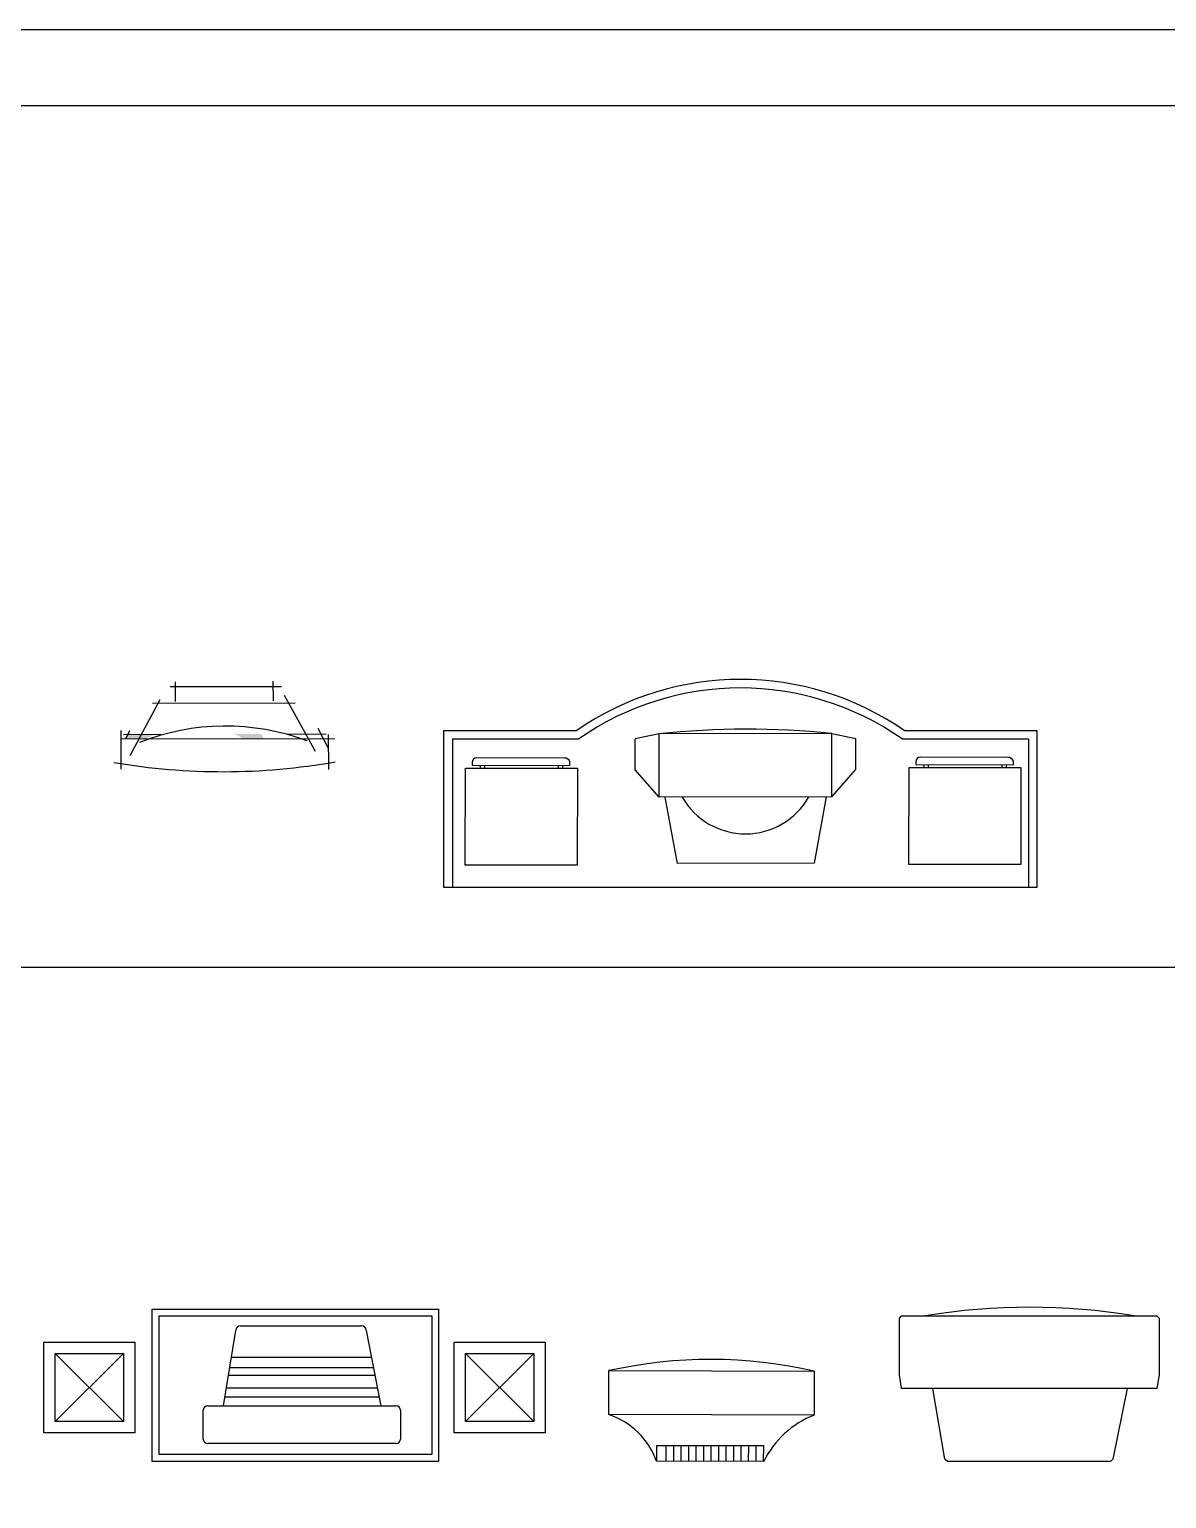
# Model space of a CAD drawing. Header units: inches. Extents: x 11.6 to 54.1, y 10.7 to 35.5.
# Drawn here: x 23.7 to 28.7, y 29.08 to 35.54 of the extents above; entities that cross this region are included whole.
import ezdxf

# ---------------------------------------------------------------- set-up
doc = ezdxf.new("R2010")
doc.units = ezdxf.units.IN
doc.header["$MEASUREMENT"] = 0
for name, color, linetype in [('02', 2, 'Continuous'), ('1', 1, 'Continuous'), ('8', 8, 'Continuous'), ('kadrbm', 4, 'Continuous')]:
    doc.layers.add(name, color=color, linetype=linetype)

# ---------------------------------------------------------------- blocks, each defined once
blk = doc.blocks.new('kadrbm')
at = {"layer": 'kadrbm', "color": 4}
blk.add_lwpolyline([(0, 0), (0, 24.7972), (21, 24.7972), (21, 0), (0, 0)], close=True, dxfattribs=at)
blk.add_lwpolyline([(20.6631, 0.3257), (20.6631, 24.4603), (0.3369, 24.4603), (0.3369, 0.3257), (20.6631, 0.3257)], dxfattribs=at)

msp = doc.modelspace()

# ---------------------------------------------------------------- hatches: boundary and pattern name
at = {"layer": '8'}
h = msp.add_hatch(color=256, dxfattribs=at)
h.paths.add_polyline_path([(24.1916, 32.4421), (24.1806, 32.4216), (24.1219, 32.4214), (24.132, 32.4418)])
edge = h.paths.add_edge_path()
edge.add_line((24.1806, 32.4216), (24.1916, 32.4421))
edge.add_line((24.1916, 32.4421), (24.2517, 32.4424))
edge.add_ellipse((24.4257, 32.0336), major_axis=(-0.3141, -0.3141), ratio=1, start_angle=248.05682, end_angle=254.13023)
edge.add_line((24.2095, 32.4217), (24.1806, 32.4216))
edge = h.paths.add_edge_path()
edge.add_line((24.5984, 32.4429), (24.6504, 32.4432))
edge.add_line((24.6504, 32.4432), (24.6615, 32.4231))
edge.add_line((24.6615, 32.4231), (24.6395, 32.423))
edge.add_ellipse((24.4257, 32.0336), major_axis=(-0.3141, 0.3141), ratio=1, start_angle=286.23632, end_angle=292.12104)
h.paths.add_polyline_path([(24.7188, 32.4435), (24.729, 32.4233), (24.6615, 32.4231), (24.6504, 32.4432)])

# ---------------------------------------------------------------- linework, layer by layer
at = {"layer": '02'}
for p, q in [((24.3174, 32.6516, 17.1428), (24.808, 32.6516, 17.1428)), ((24.3393, 32.673, 17.1428), (24.3402, 32.5864, 17.1428)), ((24.7699, 32.6756, 17.1428), (24.7708, 32.589, 17.1428)), ((24.1417, 32.3493, 17.1428), (24.2739, 32.595, 17.1428)), ((24.8187, 32.6147, 17.1428), (24.955, 32.3679, 17.1428)), ((24.8677, 32.5782, 17.1428), (24.2394, 32.578, 17.1428)), ((24.1002, 32.4587, 17.1428), (24.1011, 32.2882, 17.1428)), ((24.1219, 32.4214, 17.1428), (24.1406, 32.4593, 17.1428)), ((25.0131, 32.3818, 17.1428), (24.9693, 32.468, 17.1428)), ((25.5221, 31.7673), (25.5221, 32.4593)), ((25.5221, 32.4593), (26.107, 32.4593)), ((27.5476, 32.4593), (28.1316, 32.4593)), ((28.1316, 32.4593), (28.1316, 31.7673)), ((24.1004, 32.4213, 17.1428), (25.0415, 32.4235, 17.1428)), ((24.1117, 32.4417, 17.1428), (24.2771, 32.4425, 17.1428)), ((24.8309, 32.4427, 17.1428), (25.0039, 32.4437, 17.1428)), ((25.0128, 32.4416, 17.1428), (25.0136, 32.2864, 17.1428)), ((25.5596, 32.4218), (25.5596, 31.7673)), ((25.5596, 32.4218), (26.1161, 32.4218)), ((26.4689, 32.444), (26.3638, 32.4217)), ((26.364, 32.2856), (26.3638, 32.4217)), ((27.2292, 32.4451), (26.4689, 32.444)), ((26.4693, 32.1652), (26.4689, 32.444)), ((27.2296, 32.1663), (27.2292, 32.4451)), ((27.2292, 32.4451), (27.3344, 32.4232)), ((27.3346, 32.287), (27.3344, 32.4232)), ((27.5386, 32.4218), (28.0941, 32.4218)), ((28.0941, 32.4218), (28.0941, 31.7673)), ((26.0514, 32.3374), (25.6661, 32.338)), ((28.0036, 32.3404), (27.6182, 32.3411)), ((28.0285, 32.3078), (28.0285, 32.3231)), ((25.6162, 31.8666), (25.6169, 32.2933)), ((25.6169, 32.2933), (26.1094, 32.2925)), ((25.6468, 32.3188), (25.6468, 32.3055)), ((25.6468, 32.3055), (26.0763, 32.3048)), ((25.6817, 32.3054), (25.6817, 32.2932)), ((25.7004, 32.3054), (25.7004, 32.2932)), ((26.025, 32.3048), (26.0249, 32.2927)), ((26.0437, 32.3048), (26.0437, 32.2926)), ((26.0763, 32.3048), (26.0763, 32.3201)), ((26.1094, 32.2925), (26.1087, 31.8658)), ((26.4693, 32.1652), (26.364, 32.2856)), ((27.2296, 32.1663), (27.3346, 32.287)), ((27.5683, 31.8697), (27.569, 32.2964)), ((27.569, 32.2964), (28.0615, 32.2956)), ((27.5989, 32.3218), (27.5989, 32.3085)), ((27.5989, 32.3085), (28.0285, 32.3078)), ((27.6339, 32.3085), (27.6338, 32.2963)), ((27.6526, 32.3084), (27.6526, 32.2962)), ((27.9771, 32.3079), (27.9771, 32.2957)), ((27.9958, 32.3079), (27.9958, 32.2957)), ((28.0615, 32.2956), (28.0608, 31.8689)), ((27.2296, 32.1663), (26.4693, 32.1652)), ((26.4947, 32.1652), (26.5489, 31.8739)), ((27.2043, 32.1663), (27.1509, 31.8748)), ((27.1509, 31.8748), (26.5489, 31.8739)), ((26.1087, 31.8658), (25.6162, 31.8666)), ((28.0608, 31.8689), (27.5683, 31.8697)), ((28.1316, 31.7673), (25.5221, 31.7673)), ((24.2388, 29.9132), (25.4988, 29.9132)), ((24.2388, 29.2428), (24.2388, 29.9132)), ((24.2688, 29.2728), (24.2688, 29.8832)), ((24.2688, 29.8832), (25.4688, 29.8832)), ((25.4688, 29.8832), (25.4688, 29.2728)), ((25.4988, 29.9132), (25.4988, 29.2428)), ((27.5266, 29.873), (27.5366, 29.883)), ((27.5266, 29.6241), (27.5266, 29.873)), ((27.5366, 29.883), (28.6597, 29.883)), ((28.6597, 29.883), (28.6697, 29.873)), ((28.6697, 29.873), (28.6697, 29.6241)), ((24.5516, 29.4878), (24.6065, 29.8193)), ((24.6265, 29.8393), (25.1601, 29.8393)), ((25.1801, 29.8193), (25.2442, 29.4878)), ((23.7617, 29.7678), (24.1617, 29.7678)), ((23.7617, 29.3678), (23.7617, 29.7678)), ((24.1617, 29.7678), (24.1617, 29.3678)), ((25.5677, 29.7678), (25.9677, 29.7678)), ((25.5677, 29.3678), (25.5677, 29.7678)), ((25.9677, 29.7678), (25.9677, 29.3678)), ((23.8117, 29.7178), (24.1117, 29.4178)), ((24.1117, 29.7178), (23.8117, 29.4178)), ((23.8117, 29.4178), (23.8117, 29.7178)), ((23.8117, 29.7178), (24.1117, 29.7178)), ((24.1117, 29.7178), (24.1117, 29.4178)), ((24.5869, 29.7012), (25.2029, 29.7012)), ((25.6177, 29.4178), (25.6177, 29.7178)), ((25.9177, 29.7178), (25.6177, 29.4178)), ((25.6177, 29.7178), (25.9177, 29.4178)), ((25.6177, 29.7178), (25.9177, 29.7178)), ((25.9177, 29.7178), (25.9177, 29.4178)), ((24.5738, 29.622), (25.2183, 29.622)), ((24.5793, 29.6555), (25.2118, 29.6555)), ((26.2478, 29.4486), (26.2481, 29.642)), ((26.2481, 29.642), (27.1518, 29.6402)), ((27.1518, 29.6402), (27.1514, 29.4468)), ((27.5366, 29.5636), (27.5266, 29.6241)), ((28.6697, 29.6241), (28.6597, 29.5636)), ((24.5647, 29.5671), (25.2289, 29.5671)), ((28.6597, 29.5636), (27.5366, 29.5636)), ((27.7268, 29.2528), (27.6732, 29.5636)), ((28.5291, 29.5636), (28.4661, 29.2528)), ((24.4832, 29.4878), (25.3117, 29.4878)), ((24.5581, 29.5275), (25.2365, 29.5275)), ((24.1117, 29.4178), (23.8117, 29.4178)), ((24.4632, 29.341), (24.4632, 29.4678)), ((25.3317, 29.4678), (25.3317, 29.341)), ((25.9177, 29.4178), (25.6177, 29.4178)), ((27.1514, 29.4468), (26.2478, 29.4486)), ((24.1617, 29.3678), (23.7617, 29.3678)), ((25.9677, 29.3678), (25.5677, 29.3678)), ((25.3117, 29.321), (24.4832, 29.321)), ((26.4578, 29.3116), (26.4576, 29.2434)), ((26.9295, 29.3107), (26.4578, 29.3116)), ((26.5003, 29.2433), (26.5005, 29.3116)), ((26.5333, 29.2432), (26.5335, 29.3115)), ((26.5663, 29.2432), (26.5665, 29.3114)), ((26.5993, 29.2431), (26.5995, 29.3114)), ((26.6323, 29.243), (26.6325, 29.3113)), ((26.6653, 29.243), (26.6655, 29.3112)), ((26.6983, 29.2429), (26.6985, 29.3112)), ((26.7313, 29.2428), (26.7315, 29.3111)), ((26.7643, 29.2428), (26.7645, 29.311)), ((26.7973, 29.2427), (26.7975, 29.311)), ((26.8303, 29.2427), (26.8305, 29.3109)), ((26.8633, 29.2426), (26.8635, 29.3109)), ((26.8963, 29.2425), (26.8965, 29.3108)), ((26.9293, 29.2425), (26.9295, 29.3107)), ((25.4988, 29.2428), (24.2388, 29.2428)), ((25.4688, 29.2728), (24.2688, 29.2728)), ((26.9293, 29.2425), (26.4576, 29.2434)), ((27.7378, 29.2428), (27.7268, 29.2528)), ((28.455, 29.2428), (27.7378, 29.2428)), ((28.4661, 29.2528), (28.455, 29.2428))]:
    msp.add_line(p, q, dxfattribs=at)
for centre, radius, start, end in [((26.8273, 31.4133), 1.27, 55.44725, 124.55275), ((26.8273, 31.4047), 1.2411, 55.03423, 124.96577), ((24.5609, 31.4555, 17.1428), 1.0224, 69.39182, 111.74959), ((26.8544, 28.8411), 3.6235, 84.06343, 96.108), ((25.6661, 32.3187), 0.0193, 89.90669, 179.90669), ((26.0528, 32.3127), 0.0247, 17.3505, 93.09326), ((27.6182, 32.3218), 0.0193, 89.90669, 179.90669), ((28.0049, 32.3158), 0.0247, 17.3505, 93.09326), ((24.5497, 35.114, 17.1428), 2.8366, 260.25306, 280.01752), ((26.8492, 32.3248), 0.3209, 209.78058, 330.39084), ((28.1005, 27.0947), 2.8259, 80.65497, 99.34503), ((24.6265, 29.8193), 0.02, 90, 180), ((25.1601, 29.8193), 0.02, 0, 90), ((26.6961, 27.6381), 2.0533, 77.17751, 102.60024), ((24.4832, 29.4678), 0.02, 90, 180), ((25.3117, 29.4678), 0.02, 0, 90), ((26.1441, 29.1327), 0.3325, 19.45116, 71.84136), ((27.3077, 29.0542), 0.4226, 111.70924, 153.54203), ((24.4832, 29.341), 0.02, 180, 270), ((25.3117, 29.341), 0.02, 270, 0)]:
    msp.add_arc(centre, radius, start, end, dxfattribs=at)
at = {"layer": '1'}
msp.add_line((11.9357, 31.418), (32.2619, 31.418), dxfattribs=at)

# ---------------------------------------------------------------- block references
at = {"layer": 'kadrbm'}
msp.add_blockref('kadrbm', (11.5988, 10.7464), dxfattribs=at)

doc.saveas('drawing.dxf')
